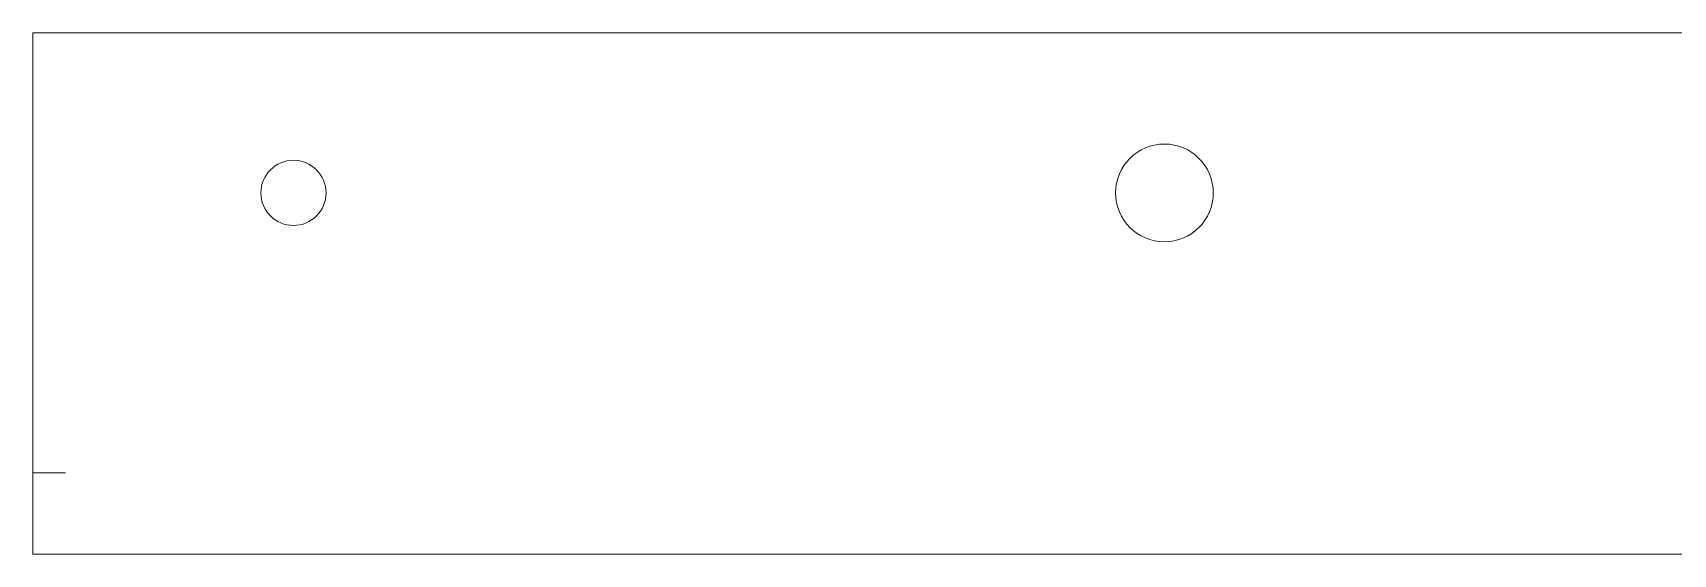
# Model space of a CAD drawing. Header units: millimetres. Extents: x -105 to 105, y -21 to 47.
# Drawn here: x -104.8 to -54.4, y 4.7 to 20.6 of the extents above; entities that cross this region are included whole.
import ezdxf

# ---------------------------------------------------------------- set-up
doc = ezdxf.new("R2010")
doc.units = ezdxf.units.MM
doc.header["$MEASUREMENT"] = 0
doc.layers.add('Layer 1', color=7, linetype='Continuous')

msp = doc.modelspace()

# ---------------------------------------------------------------- linework, layer by layer
at = {"layer": 'Layer 1', "color": 250, "lineweight": 18}
for points in [[(-103.8, 7.15), (-103.8, 7.15), (-104.8, 7.15), (-104.8, 7.15), (-104.8, 7.15), (-104.8, 7.15), (-104.8, 20.65), (-104.8, 20.65), (-104.8, 20.65), (-104.8, 20.65), (-30.2999, 20.65), (-30.2999, 20.65), (-30.2999, 20.65), (-30.2999, 20.65), (-30.2999, 20.15), (-30.2999, 20.15)], [(-70.0584, 17.237), (-70.8868, 17.237), (-71.5583, 16.5654), (-71.5583, 15.737), (-71.5583, 15.737), (-71.5584, 14.9086), (-70.8868, 14.237), (-70.0584, 14.237), (-70.0584, 14.237), (-69.2299, 14.237), (-68.5584, 14.9086), (-68.5584, 15.737), (-68.5584, 15.737), (-68.5583, 16.5654), (-69.2299, 17.237), (-70.0584, 17.237)], [(-70.0584, 17.237), (-70.8868, 17.237), (-71.5583, 16.5654), (-71.5583, 15.737), (-71.5583, 15.737), (-71.5584, 14.9086), (-70.8868, 14.237), (-70.0584, 14.237), (-70.0584, 14.237), (-69.2299, 14.237), (-68.5584, 14.9086), (-68.5584, 15.737), (-68.5584, 15.737), (-68.5583, 16.5654), (-69.2299, 17.237), (-70.0584, 17.237)], [(-70.0584, 17.237), (-70.8868, 17.237), (-71.5583, 16.5654), (-71.5583, 15.737), (-71.5583, 15.737), (-71.5584, 14.9086), (-70.8868, 14.237), (-70.0584, 14.237), (-70.0584, 14.237), (-69.2299, 14.237), (-68.5584, 14.9086), (-68.5584, 15.737), (-68.5584, 15.737), (-68.5583, 16.5654), (-69.2299, 17.237), (-70.0584, 17.237)], [(-70.0584, 17.237), (-70.8868, 17.237), (-71.5583, 16.5654), (-71.5583, 15.737), (-71.5583, 15.737), (-71.5584, 14.9086), (-70.8868, 14.237), (-70.0584, 14.237), (-70.0584, 14.237), (-69.2299, 14.237), (-68.5584, 14.9086), (-68.5584, 15.737), (-68.5584, 15.737), (-68.5583, 16.5654), (-69.2299, 17.237), (-70.0584, 17.237)], [(-70.0584, 17.237), (-70.8868, 17.237), (-71.5583, 16.5654), (-71.5583, 15.737), (-71.5583, 15.737), (-71.5584, 14.9086), (-70.8868, 14.237), (-70.0584, 14.237), (-70.0584, 14.237), (-69.2299, 14.237), (-68.5584, 14.9086), (-68.5584, 15.737), (-68.5584, 15.737), (-68.5583, 16.5654), (-69.2299, 17.237), (-70.0584, 17.237)], [(-70.0584, 17.237), (-70.8868, 17.237), (-71.5583, 16.5654), (-71.5583, 15.737), (-71.5583, 15.737), (-71.5584, 14.9086), (-70.8868, 14.237), (-70.0584, 14.237), (-70.0584, 14.237), (-69.2299, 14.237), (-68.5584, 14.9086), (-68.5584, 15.737), (-68.5584, 15.737), (-68.5583, 16.5654), (-69.2299, 17.237), (-70.0584, 17.237)], [(-70.0584, 17.237), (-70.8868, 17.237), (-71.5583, 16.5654), (-71.5583, 15.737), (-71.5583, 15.737), (-71.5584, 14.9086), (-70.8868, 14.237), (-70.0584, 14.237), (-70.0584, 14.237), (-69.2299, 14.237), (-68.5584, 14.9086), (-68.5584, 15.737), (-68.5584, 15.737), (-68.5583, 16.5654), (-69.2299, 17.237), (-70.0584, 17.237)], [(-70.0584, 17.237), (-70.8868, 17.237), (-71.5583, 16.5654), (-71.5583, 15.737), (-71.5583, 15.737), (-71.5584, 14.9086), (-70.8868, 14.237), (-70.0584, 14.237), (-70.0584, 14.237), (-69.2299, 14.237), (-68.5584, 14.9086), (-68.5584, 15.737), (-68.5584, 15.737), (-68.5583, 16.5654), (-69.2299, 17.237), (-70.0584, 17.237)], [(-70.0584, 17.237), (-70.8868, 17.237), (-71.5583, 16.5654), (-71.5583, 15.737), (-71.5583, 15.737), (-71.5584, 14.9086), (-70.8868, 14.237), (-70.0584, 14.237), (-70.0584, 14.237), (-69.2299, 14.237), (-68.5584, 14.9086), (-68.5584, 15.737), (-68.5584, 15.737), (-68.5583, 16.5654), (-69.2299, 17.237), (-70.0584, 17.237)], [(-70.0584, 17.237), (-70.8868, 17.237), (-71.5583, 16.5654), (-71.5583, 15.737), (-71.5583, 15.737), (-71.5584, 14.9086), (-70.8868, 14.237), (-70.0584, 14.237), (-70.0584, 14.237), (-69.2299, 14.237), (-68.5584, 14.9086), (-68.5584, 15.737), (-68.5584, 15.737), (-68.5583, 16.5654), (-69.2299, 17.237), (-70.0584, 17.237)], [(-70.0584, 17.237), (-70.8868, 17.237), (-71.5583, 16.5654), (-71.5583, 15.737), (-71.5583, 15.737), (-71.5584, 14.9086), (-70.8868, 14.237), (-70.0584, 14.237), (-70.0584, 14.237), (-69.2299, 14.237), (-68.5584, 14.9086), (-68.5584, 15.737), (-68.5584, 15.737), (-68.5583, 16.5654), (-69.2299, 17.237), (-70.0584, 17.237)], [(-70.0584, 17.237), (-70.8868, 17.237), (-71.5583, 16.5654), (-71.5583, 15.737), (-71.5583, 15.737), (-71.5584, 14.9086), (-70.8868, 14.237), (-70.0584, 14.237), (-70.0584, 14.237), (-69.2299, 14.237), (-68.5584, 14.9086), (-68.5584, 15.737), (-68.5584, 15.737), (-68.5583, 16.5654), (-69.2299, 17.237), (-70.0584, 17.237)], [(-70.0584, 17.237), (-70.8868, 17.237), (-71.5583, 16.5654), (-71.5583, 15.737), (-71.5583, 15.737), (-71.5584, 14.9086), (-70.8868, 14.237), (-70.0584, 14.237), (-70.0584, 14.237), (-69.2299, 14.237), (-68.5584, 14.9086), (-68.5584, 15.737), (-68.5584, 15.737), (-68.5583, 16.5654), (-69.2299, 17.237), (-70.0584, 17.237)], [(-70.0584, 17.237), (-70.8868, 17.237), (-71.5583, 16.5654), (-71.5583, 15.737), (-71.5583, 15.737), (-71.5584, 14.9086), (-70.8868, 14.237), (-70.0584, 14.237), (-70.0584, 14.237), (-69.2299, 14.237), (-68.5584, 14.9086), (-68.5584, 15.737), (-68.5584, 15.737), (-68.5583, 16.5654), (-69.2299, 17.237), (-70.0584, 17.237)], [(-70.0584, 17.237), (-70.8868, 17.237), (-71.5583, 16.5654), (-71.5583, 15.737), (-71.5583, 15.737), (-71.5584, 14.9086), (-70.8868, 14.237), (-70.0584, 14.237), (-70.0584, 14.237), (-69.2299, 14.237), (-68.5584, 14.9086), (-68.5584, 15.737), (-68.5584, 15.737), (-68.5583, 16.5654), (-69.2299, 17.237), (-70.0584, 17.237)], [(-70.0584, 17.237), (-70.8868, 17.237), (-71.5583, 16.5654), (-71.5583, 15.737), (-71.5583, 15.737), (-71.5584, 14.9086), (-70.8868, 14.237), (-70.0584, 14.237), (-70.0584, 14.237), (-69.2299, 14.237), (-68.5584, 14.9085), (-68.5584, 15.737), (-68.5584, 15.737), (-68.5583, 16.5654), (-69.2299, 17.237), (-70.0584, 17.237)], [(-70.0584, 17.237), (-70.8868, 17.237), (-71.5583, 16.5654), (-71.5583, 15.737), (-71.5583, 15.737), (-71.5584, 14.9086), (-70.8868, 14.237), (-70.0584, 14.237), (-70.0584, 14.237), (-69.2299, 14.237), (-68.5584, 14.9085), (-68.5584, 15.737), (-68.5584, 15.737), (-68.5583, 16.5654), (-69.2299, 17.237), (-70.0584, 17.237)], [(-70.0584, 17.237), (-70.8868, 17.237), (-71.5583, 16.5654), (-71.5583, 15.737), (-71.5583, 15.737), (-71.5584, 14.9086), (-70.8868, 14.237), (-70.0584, 14.237), (-70.0584, 14.237), (-69.2299, 14.237), (-68.5584, 14.9085), (-68.5584, 15.737), (-68.5584, 15.737), (-68.5583, 16.5654), (-69.2299, 17.237), (-70.0584, 17.237)], [(-70.0584, 17.237), (-70.8868, 17.237), (-71.5583, 16.5654), (-71.5583, 15.737), (-71.5583, 15.737), (-71.5584, 14.9086), (-70.8868, 14.237), (-70.0584, 14.237), (-70.0584, 14.237), (-69.2299, 14.237), (-68.5584, 14.9085), (-68.5584, 15.737), (-68.5584, 15.737), (-68.5583, 16.5654), (-69.2299, 17.237), (-70.0584, 17.237)], [(-70.0584, 17.237), (-70.8868, 17.237), (-71.5583, 16.5654), (-71.5583, 15.737), (-71.5583, 15.737), (-71.5584, 14.9086), (-70.8868, 14.237), (-70.0584, 14.237), (-70.0584, 14.237), (-69.2299, 14.237), (-68.5584, 14.9085), (-68.5584, 15.737), (-68.5584, 15.737), (-68.5583, 16.5654), (-69.2299, 17.237), (-70.0584, 17.237)], [(-70.0584, 17.237), (-70.8868, 17.237), (-71.5583, 16.5654), (-71.5583, 15.737), (-71.5583, 15.737), (-71.5584, 14.9086), (-70.8868, 14.237), (-70.0584, 14.237), (-70.0584, 14.237), (-69.2299, 14.237), (-68.5584, 14.9085), (-68.5584, 15.737), (-68.5584, 15.737), (-68.5583, 16.5654), (-69.2299, 17.237), (-70.0584, 17.237)], [(-96.7985, 16.7369), (-97.3507, 16.7369), (-97.7984, 16.2892), (-97.7984, 15.7369), (-97.7984, 15.7369), (-97.7985, 15.1846), (-97.3507, 14.7369), (-96.7985, 14.7369), (-96.7985, 14.7369), (-96.2462, 14.7369), (-95.7985, 15.1846), (-95.7985, 15.7369), (-95.7985, 15.7369), (-95.7984, 16.2892), (-96.2462, 16.7369), (-96.7985, 16.7369)], [(-96.7985, 16.7369), (-97.3507, 16.7369), (-97.7984, 16.2892), (-97.7984, 15.7369), (-97.7984, 15.7369), (-97.7985, 15.1846), (-97.3507, 14.7369), (-96.7985, 14.7369), (-96.7985, 14.7369), (-96.2462, 14.7369), (-95.7985, 15.1846), (-95.7985, 15.7369), (-95.7985, 15.7369), (-95.7984, 16.2892), (-96.2462, 16.7369), (-96.7985, 16.7369)], [(-96.7985, 16.7369), (-97.3507, 16.7369), (-97.7984, 16.2892), (-97.7984, 15.7369), (-97.7984, 15.7369), (-97.7985, 15.1846), (-97.3507, 14.7369), (-96.7985, 14.7369), (-96.7985, 14.7369), (-96.2462, 14.7369), (-95.7985, 15.1846), (-95.7985, 15.7369), (-95.7985, 15.7369), (-95.7984, 16.2892), (-96.2462, 16.7369), (-96.7985, 16.7369)], [(-96.7985, 16.7369), (-97.3507, 16.7369), (-97.7984, 16.2892), (-97.7984, 15.7369), (-97.7984, 15.7369), (-97.7985, 15.1846), (-97.3507, 14.7369), (-96.7985, 14.7369), (-96.7985, 14.7369), (-96.2462, 14.7369), (-95.7985, 15.1846), (-95.7985, 15.7369), (-95.7985, 15.7369), (-95.7984, 16.2892), (-96.2462, 16.7369), (-96.7985, 16.7369)], [(-96.7985, 16.7369), (-97.3507, 16.7369), (-97.7984, 16.2892), (-97.7984, 15.7369), (-97.7984, 15.7369), (-97.7985, 15.1846), (-97.3507, 14.7369), (-96.7985, 14.7369), (-96.7985, 14.7369), (-96.2462, 14.7369), (-95.7985, 15.1846), (-95.7985, 15.7369), (-95.7985, 15.7369), (-95.7984, 16.2892), (-96.2462, 16.7369), (-96.7985, 16.7369)], [(-96.7985, 16.7369), (-97.3507, 16.7369), (-97.7984, 16.2892), (-97.7984, 15.7369), (-97.7984, 15.7369), (-97.7985, 15.1846), (-97.3507, 14.7369), (-96.7985, 14.7369), (-96.7985, 14.7369), (-96.2462, 14.7369), (-95.7985, 15.1846), (-95.7985, 15.7369), (-95.7985, 15.7369), (-95.7984, 16.2892), (-96.2462, 16.7369), (-96.7985, 16.7369)], [(-96.7985, 16.7369), (-97.3507, 16.7369), (-97.7984, 16.2892), (-97.7984, 15.7369), (-97.7984, 15.7369), (-97.7985, 15.1846), (-97.3507, 14.7369), (-96.7985, 14.7369), (-96.7985, 14.7369), (-96.2462, 14.7369), (-95.7985, 15.1846), (-95.7985, 15.7369), (-95.7985, 15.7369), (-95.7984, 16.2892), (-96.2462, 16.7369), (-96.7985, 16.7369)], [(-96.7985, 16.7369), (-97.3507, 16.7369), (-97.7984, 16.2892), (-97.7984, 15.7369), (-97.7984, 15.7369), (-97.7985, 15.1846), (-97.3507, 14.7369), (-96.7985, 14.7369), (-96.7985, 14.7369), (-96.2462, 14.7369), (-95.7985, 15.1846), (-95.7985, 15.7369), (-95.7985, 15.7369), (-95.7984, 16.2892), (-96.2462, 16.7369), (-96.7985, 16.7369)], [(-96.7985, 16.7369), (-97.3507, 16.7369), (-97.7984, 16.2892), (-97.7984, 15.7369), (-97.7984, 15.7369), (-97.7985, 15.1846), (-97.3507, 14.7369), (-96.7985, 14.7369), (-96.7985, 14.7369), (-96.2462, 14.7369), (-95.7985, 15.1846), (-95.7985, 15.7369), (-95.7985, 15.7369), (-95.7984, 16.2892), (-96.2462, 16.7369), (-96.7985, 16.7369)], [(-96.7985, 16.7369), (-97.3507, 16.7369), (-97.7984, 16.2892), (-97.7984, 15.7369), (-97.7984, 15.7369), (-97.7985, 15.1846), (-97.3507, 14.7369), (-96.7985, 14.7369), (-96.7985, 14.7369), (-96.2462, 14.7369), (-95.7985, 15.1846), (-95.7985, 15.7369), (-95.7985, 15.7369), (-95.7984, 16.2892), (-96.2462, 16.7369), (-96.7985, 16.7369)], [(-96.7985, 16.7369), (-97.3507, 16.7369), (-97.7984, 16.2892), (-97.7984, 15.7369), (-97.7984, 15.7369), (-97.7985, 15.1846), (-97.3507, 14.7369), (-96.7985, 14.7369), (-96.7985, 14.7369), (-96.2462, 14.7369), (-95.7985, 15.1846), (-95.7985, 15.7369), (-95.7985, 15.7369), (-95.7984, 16.2892), (-96.2462, 16.7369), (-96.7985, 16.7369)], [(-96.7985, 16.7369), (-97.3507, 16.7369), (-97.7984, 16.2892), (-97.7984, 15.7369), (-97.7984, 15.7369), (-97.7985, 15.1846), (-97.3507, 14.7369), (-96.7985, 14.7369), (-96.7985, 14.7369), (-96.2462, 14.7369), (-95.7985, 15.1846), (-95.7985, 15.7369), (-95.7985, 15.7369), (-95.7984, 16.2892), (-96.2462, 16.7369), (-96.7985, 16.7369)], [(-96.7985, 16.7369), (-97.3507, 16.7369), (-97.7984, 16.2892), (-97.7984, 15.7369), (-97.7984, 15.7369), (-97.7985, 15.1846), (-97.3507, 14.7369), (-96.7985, 14.7369), (-96.7985, 14.7369), (-96.2462, 14.7369), (-95.7985, 15.1846), (-95.7985, 15.7369), (-95.7985, 15.7369), (-95.7984, 16.2892), (-96.2462, 16.7369), (-96.7985, 16.7369)], [(-96.7985, 16.7369), (-97.3507, 16.7369), (-97.7984, 16.2892), (-97.7984, 15.7369), (-97.7984, 15.7369), (-97.7985, 15.1846), (-97.3507, 14.7369), (-96.7985, 14.7369), (-96.7985, 14.7369), (-96.2462, 14.7369), (-95.7985, 15.1846), (-95.7985, 15.7369), (-95.7985, 15.7369), (-95.7984, 16.2892), (-96.2462, 16.7369), (-96.7985, 16.7369)], [(-96.7985, 16.7369), (-97.3507, 16.7369), (-97.7984, 16.2892), (-97.7984, 15.7369), (-97.7984, 15.7369), (-97.7985, 15.1846), (-97.3507, 14.7369), (-96.7985, 14.7369), (-96.7985, 14.7369), (-96.2462, 14.7369), (-95.7985, 15.1846), (-95.7985, 15.7369), (-95.7985, 15.7369), (-95.7984, 16.2892), (-96.2462, 16.7369), (-96.7985, 16.7369)], [(-96.7985, 16.7369), (-97.3507, 16.7369), (-97.7984, 16.2892), (-97.7984, 15.7369), (-97.7984, 15.7369), (-97.7985, 15.1846), (-97.3507, 14.7369), (-96.7985, 14.7369), (-96.7985, 14.7369), (-96.2462, 14.7369), (-95.7985, 15.1846), (-95.7985, 15.7369), (-95.7985, 15.7369), (-95.7984, 16.2892), (-96.2462, 16.7369), (-96.7985, 16.7369)], [(-96.7985, 16.7369), (-97.3507, 16.7369), (-97.7984, 16.2892), (-97.7984, 15.7369), (-97.7984, 15.7369), (-97.7985, 15.1846), (-97.3507, 14.7369), (-96.7985, 14.7369), (-96.7985, 14.7369), (-96.2462, 14.7369), (-95.7985, 15.1846), (-95.7985, 15.7369), (-95.7985, 15.7369), (-95.7984, 16.2892), (-96.2462, 16.7369), (-96.7985, 16.7369)], [(-96.7985, 16.7369), (-97.3507, 16.7369), (-97.7984, 16.2892), (-97.7984, 15.7369), (-97.7984, 15.7369), (-97.7985, 15.1846), (-97.3507, 14.7369), (-96.7985, 14.7369), (-96.7985, 14.7369), (-96.2462, 14.7369), (-95.7985, 15.1846), (-95.7985, 15.7369), (-95.7985, 15.7369), (-95.7984, 16.2892), (-96.2462, 16.7369), (-96.7985, 16.7369)], [(-96.7985, 16.7369), (-97.3507, 16.7369), (-97.7984, 16.2892), (-97.7984, 15.7369), (-97.7984, 15.7369), (-97.7985, 15.1846), (-97.3507, 14.7369), (-96.7985, 14.7369), (-96.7985, 14.7369), (-96.2462, 14.7369), (-95.7985, 15.1846), (-95.7985, 15.7369), (-95.7985, 15.7369), (-95.7984, 16.2892), (-96.2462, 16.7369), (-96.7985, 16.7369)], [(-96.7985, 16.7369), (-97.3507, 16.7369), (-97.7984, 16.2892), (-97.7984, 15.7369), (-97.7984, 15.7369), (-97.7985, 15.1846), (-97.3507, 14.7369), (-96.7985, 14.7369), (-96.7985, 14.7369), (-96.2462, 14.7369), (-95.7985, 15.1846), (-95.7985, 15.7369), (-95.7985, 15.7369), (-95.7984, 16.2892), (-96.2462, 16.7369), (-96.7985, 16.7369)], [(-96.7985, 16.7369), (-97.3507, 16.7369), (-97.7984, 16.2892), (-97.7984, 15.7369), (-97.7984, 15.7369), (-97.7985, 15.1846), (-97.3507, 14.7369), (-96.7985, 14.7369), (-96.7985, 14.7369), (-96.2462, 14.7369), (-95.7985, 15.1846), (-95.7985, 15.7369), (-95.7985, 15.7369), (-95.7984, 16.2892), (-96.2462, 16.7369), (-96.7985, 16.7369)], [(-103.8, 7.15), (-103.8, 7.15), (-104.8001, 7.15), (-104.8001, 7.15), (-104.8001, 7.15), (-104.8001, 7.15), (-104.8001, 4.65), (-104.8001, 4.65), (-104.8001, 4.65), (-104.8001, 4.65), (-30.2999, 4.65), (-30.2999, 4.65), (-30.2999, 4.65), (-30.2999, 4.65), (-30.2999, 5.15), (-30.2999, 5.15)]]:
    msp.add_open_spline(points, degree=3, knots=[0, 0, 0, 0, 0.2, 0.2, 0.2, 0.2, 0.4, 0.4, 0.4, 0.4, 0.6, 0.6, 0.6, 0.6, 1, 1, 1, 1], dxfattribs=at)
for points in [[(-70.0584, 17.237), (-70.0584, 17.237), (-70.0584, 17.237), (-70.0584, 17.237)], [(-70.0584, 17.237), (-70.0584, 17.237), (-70.0584, 17.237), (-70.0584, 17.237)], [(-96.7985, 16.7369), (-96.7985, 16.7369), (-96.7985, 16.7369), (-96.7985, 16.7369)], [(-96.7985, 16.7369), (-96.7985, 16.7369), (-96.7985, 16.7369), (-96.7985, 16.7369)], [(-97.7984, 15.7369), (-97.7984, 15.7369), (-97.7984, 15.7369), (-97.7984, 15.7369)], [(-95.7985, 15.7369), (-95.7985, 15.7369), (-95.7985, 15.7369), (-95.7985, 15.7369)], [(-71.5583, 15.737), (-71.5583, 15.737), (-71.5583, 15.737), (-71.5583, 15.737)], [(-68.5584, 15.737), (-68.5584, 15.737), (-68.5584, 15.737), (-68.5584, 15.737)], [(-96.7985, 14.7369), (-96.7985, 14.7369), (-96.7985, 14.7369), (-96.7985, 14.7369)], [(-70.0584, 14.237), (-70.0584, 14.237), (-70.0584, 14.237), (-70.0584, 14.237)], [(-104.8, 7.15), (-104.8, 7.15), (-103.8, 7.15), (-103.8, 7.15)]]:
    msp.add_open_spline(points, degree=3, dxfattribs=at)

doc.saveas('drawing.dxf')
